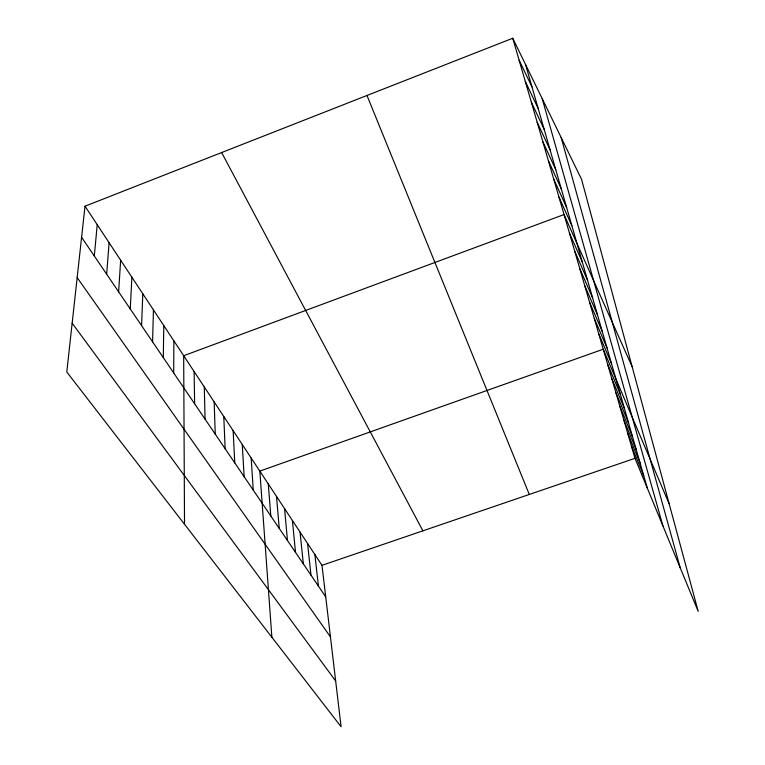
<?xml version="1.0" encoding="UTF-8"?>
<svg xmlns="http://www.w3.org/2000/svg" width="765" height="765" viewBox="0 0 765 765"><rect width="100%" height="100%" fill="white"/><g stroke="black" fill="none" stroke-linecap="round" stroke-linejoin="round"><path stroke-width="1.15" d="M173.703 372.947L173.865 340.846M163.289 357.609L163.787 325.565M152.589 341.84L153.43 309.882M141.582 325.632L142.806 293.77M130.27 308.964L131.876 277.217M118.632 291.809L120.65 260.205M106.651 274.157L109.108 242.706M94.305 255.988L97.232 224.709M85.011 206.196L66.794 372L341.075 726.75L321.989 565.325L85.011 206.196L512.732 38.25L581.553 179.326L698.206 611.388L634.998 458.321L512.732 38.25M321.989 565.325L634.998 458.321M72.159 323.213L335.672 680.993M77.169 277.609L330.461 636.939M81.597 237.265L325.727 596.882M221.64 152.551L422.902 530.824M519.119 60.196L531.962 86.837M525.316 81.492L538.187 108.515M531.34 102.166L544.231 129.534M537.183 122.237L550.092 149.93M542.854 141.745L555.782 169.725M548.381 160.717L561.309 188.945M553.745 179.153L566.674 207.621M558.966 197.093L571.895 225.771M632.158 366.751L564.044 214.554L183.686 355.725L184.518 524.264M569.437 233.086L582.347 262.137M574.678 251.092L587.568 280.306M579.774 268.601L592.636 297.939M584.728 285.613L597.561 315.075M589.547 302.165L602.351 331.733M594.233 318.278L607.008 347.922M598.794 333.951L611.531 363.671M669.184 503.896L603.241 349.223L259.823 471.106L271.881 637.255M607.573 364.092L620.224 393.918M611.79 378.589L624.393 408.434M615.902 392.713L628.467 422.586M619.908 406.492L632.426 436.366M623.819 419.928L636.289 449.801M627.635 433.038L640.056 462.901M631.355 445.832L643.728 475.677M366.99 95.472L529.294 494.458M525.526 64.48L647.305 488.137M542.213 98.675L662.968 526.052M561.166 137.537L680.228 567.86M314.855 554.501L318.441 586.153M307.549 543.427L310.982 575.165M300.062 532.086L303.342 563.91M292.402 520.477L295.51 552.378M284.551 508.582L287.487 540.549M276.509 496.399L279.254 528.433M268.276 483.91L270.81 515.993M251.159 457.977L253.263 490.145M242.266 444.503L244.14 476.71M233.143 430.676L234.769 462.901M223.782 416.485L225.149 448.72M214.162 401.912L215.252 434.147M204.284 386.937L205.077 419.163M194.128 371.551L194.616 403.748"/></g></svg>
